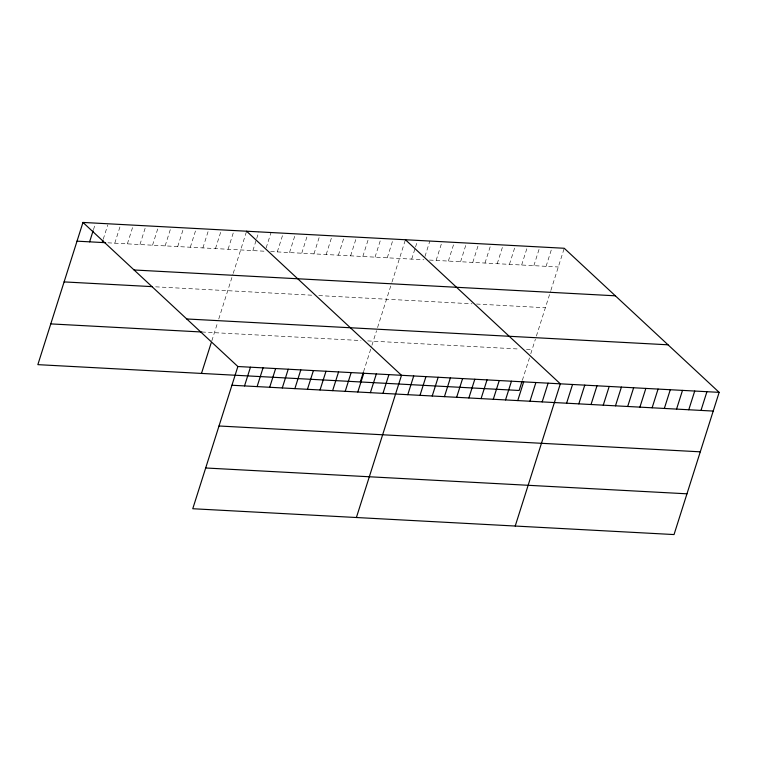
<?xml version="1.0" encoding="UTF-8"?>
<svg xmlns="http://www.w3.org/2000/svg" width="757" height="757" viewBox="0 0 757 757"><rect width="100%" height="100%" fill="white"/><g stroke="black" fill="none" stroke-linecap="round" stroke-linejoin="round"><path stroke-width="0.57" stroke-dasharray="3.79 2.84" d="M93.452 229.721L95.202 224.214M103.245 239.203L107.787 224.886M114.79 243.186L120.723 224.46M127.375 243.858L133.317 225.132M139.96 244.539L145.902 225.813M152.545 245.211L158.487 226.485M165.14 245.883L171.073 227.166M177.725 246.564L183.658 227.838M190.31 247.236L196.252 228.51M202.895 247.908L208.837 229.191M215.48 248.589L221.423 229.863M228.075 249.261L234.008 230.544M211.828 340.83L217.742 322.179M218.745 319.038L232.901 274.394M233.222 273.372L246.602 231.216M252.876 250.595L256.368 239.581M256.718 238.483L258.818 231.869M266.142 247.946L271.034 232.531M277.308 251.911L283.25 233.184M289.524 252.564L295.467 233.837M301.74 253.217L307.683 234.49M313.966 253.869L319.899 235.153M326.182 254.532L332.115 235.805M338.398 255.185L344.331 236.458M350.614 255.838L356.556 237.121M362.83 256.5L368.773 237.774M375.046 257.153L380.989 238.427M387.262 257.806L393.205 239.08M363.54 371.772L371.621 346.299M371.942 345.277L376.56 330.705M377.563 327.554L391.729 282.91M392.05 281.897L405.421 239.742M411.694 259.121L415.196 248.107M415.546 247L417.637 240.395M424.961 256.472L429.853 241.048M436.136 260.427L442.069 241.71M448.352 261.089L454.285 242.363M460.568 261.742L466.501 243.016M472.784 262.395L478.727 243.669M485 263.048L490.943 244.331M497.217 263.71L503.159 244.984M509.433 264.363L515.375 245.637M521.649 265.016L527.591 246.299M533.865 265.679L539.807 246.952M546.09 266.332L552.023 247.605M522.358 380.288L529.474 357.881M530.761 353.803L535.388 339.231M536.382 336.08L550.547 291.436M550.869 290.423L564.239 248.268M107.92 242.817L265.092 251.248M270.646 251.551L423.92 259.774M429.465 260.067L558.306 266.984M155.639 286.827L313.247 295.277M318.801 295.58L472.075 303.803M476.513 304.04L545.371 307.739M201.826 332.001L361.013 340.546M367.684 340.905L519.841 349.072M526.503 349.431L532.057 349.725"/><path stroke-width="1.14" d="M82.967 222.435L237.868 366.52L192.761 508.732L674.033 534.565L719.15 392.353L564.239 248.268L82.967 222.435L37.85 364.647L519.132 390.48L522.037 381.31M89.61 241.833L93.102 230.819M102.195 242.505L102.895 240.31M201.485 373.438L211.184 342.864M244.52 385.919L250.463 367.192M257.106 386.59L263.048 367.874M269.691 387.272L275.633 368.545M282.285 387.944L288.218 369.227M294.87 388.625L300.803 369.899M307.456 389.297L313.398 370.57M320.041 389.969L325.983 371.252M332.626 390.65L338.568 371.924M345.22 391.322L351.153 372.595M360.304 381.954L363.218 372.785M357.806 392.003L363.748 373.277M370.391 392.675L376.333 373.949M382.976 393.347L388.918 374.63M356.396 517.523L401.503 375.302L246.602 231.216M407.786 394.681L413.719 375.955M420.003 395.334L425.945 376.617M432.219 395.996L438.161 377.27M444.435 396.649L450.377 377.923M456.651 397.302L462.593 378.576M468.867 397.955L474.809 379.238M481.083 398.617L487.025 379.891M493.299 399.27L499.242 380.544M505.525 399.923L511.458 381.206M517.741 400.585L523.674 381.859M529.957 401.238L535.89 382.512M542.173 401.891L548.115 383.165M515.214 526.039L560.331 383.827L405.421 239.742M566.605 403.207L572.547 384.48M578.821 403.86L584.764 385.133M591.037 404.512L596.98 385.796M603.253 405.175L609.196 386.448M615.469 405.828L621.412 387.101M627.695 406.481L633.628 387.764M639.911 407.134L645.844 388.417M652.127 407.796L658.06 389.07M664.343 408.449L670.286 389.723M676.559 409.102L682.502 390.385M688.775 409.764L694.718 391.038M700.991 410.417L706.934 391.691M77.025 241.161L105.63 242.694M134.084 269.984L615.365 295.807M64.099 281.907L152.204 286.638M186.752 318.971L668.034 344.804M50.776 323.901L201.826 332.001M237.868 366.52L719.15 392.353M231.935 385.247L713.208 411.07M219 425.992L700.282 451.825M205.686 467.987L686.968 493.81"/></g></svg>
